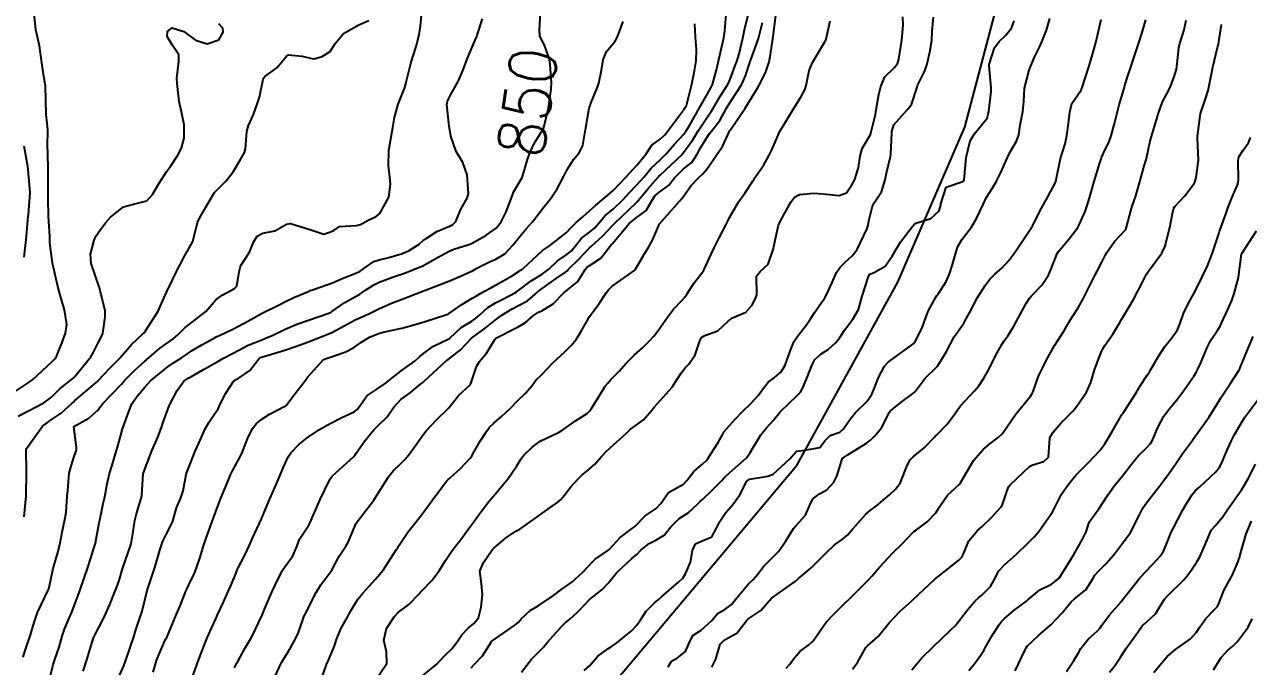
# Model space of a CAD drawing. Header units: metres. Extents: x 307586 to 320046, y 7427249 to 7434250.
# Drawn here: x 319528.7 to 319633.7, y 7427336.5 to 7427391.6 of the extents above; entities that cross this region are included whole.
import ezdxf
from ezdxf.enums import TextEntityAlignment as Align

# ---------------------------------------------------------------- set-up
doc = ezdxf.new("R2010")
doc.units = ezdxf.units.M
doc.header["$MEASUREMENT"] = 0
for name, color, linetype in [('Cotas', 45, 'Continuous'), ('Curvas de Nivel 1m', 11, 'Continuous'), ('Curvas de Nivel 5m', 15, 'Continuous'), ('Vias Secundárias', 230, 'Continuous')]:
    doc.layers.add(name, color=color, linetype=linetype)
doc.styles.add('Style-STANDARD', font='STANDARD.shx')

msp = doc.modelspace()

# ---------------------------------------------------------------- linework, layer by layer
at = {"layer": 'Curvas de Nivel 1m', "flags": 128}
for points, elevation in [([(319528.54, 7427337.32), (319528.7, 7427337.8), (319529.14, 7427339.15), (319529.51, 7427340.37), (319529.79, 7427341.14), (319530.7, 7427343.07), (319530.73, 7427343.13), (319530.74, 7427343.16), (319530.77, 7427343.29), (319531.1, 7427344.82), (319531.18, 7427345.13), (319531.54, 7427346.39), (319531.72, 7427347.12), (319531.9, 7427348.04), (319532.13, 7427349.12), (319532.23, 7427349.74), (319532.33, 7427351.12), (319532.37, 7427351.62), (319532.51, 7427353.11), (319532.57, 7427353.43), (319532.9, 7427354.44), (319533.07, 7427354.95), (319533.12, 7427355.11), (319533.13, 7427355.32), (319532.93, 7427356.87), (319532.91, 7427357.11), (319534.2, 7427357.84), (319534.95, 7427358.52), (319535.2, 7427358.83), (319535.4, 7427359.08), (319536.16, 7427359.88), (319536.98, 7427360.75), (319537.12, 7427360.92), (319537.25, 7427361.06), (319538.11, 7427361.93), (319539, 7427362.73), (319539.35, 7427363.03), (319540.25, 7427363.79), (319541.02, 7427364.36), (319541.41, 7427364.62), (319541.84, 7427365), (319542.44, 7427365.6), (319543.04, 7427366.05), (319544.22, 7427366.97), (319544.6, 7427367.42), (319545.07, 7427367.98), (319545.64, 7427368.39), (319546.69, 7427368.94), (319546.88, 7427369.15), (319547.1, 7427370.37), (319547.19, 7427370.85), (319547.23, 7427370.94), (319547.98, 7427372.06), (319548.31, 7427372.93), (319548.62, 7427373.43), (319549.13, 7427373.7), (319550.14, 7427373.9), (319551.15, 7427374.47), (319551.49, 7427374.54), (319553.14, 7427374.01), (319554.36, 7427373.62), (319555.14, 7427373.91), (319555.7, 7427374.28), (319557.15, 7427374.37), (319557.51, 7427374.45), (319558.16, 7427374.81), (319558.83, 7427375.13), (319559.16, 7427375.4), (319559.92, 7427376.79), (319560.06, 7427377.91), (319559.98, 7427378.79), (319559.91, 7427379.49), (319559.93, 7427380.79), (319560.07, 7427381.62), (319560.27, 7427382.78), (319560.41, 7427383.63), (319560.73, 7427384.78), (319561.29, 7427386.2), (319561.42, 7427386.64), (319561.45, 7427386.77), (319561.81, 7427388.27), (319561.96, 7427388.76), (319562.29, 7427389.81), (319562.53, 7427390.76), (319562.65, 7427391.46), (319562.77, 7427392.76)], 848), ([(319530.75, 7427335.13), (319531.12, 7427336.69), (319531.26, 7427337.12), (319531.64, 7427338.18), (319531.91, 7427339.12), (319532.11, 7427339.73), (319532.71, 7427341.11), (319532.72, 7427341.13), (319532.74, 7427341.19), (319533.43, 7427343.1), (319533.78, 7427344.09), (319534.12, 7427345.09), (319534.73, 7427347), (319534.75, 7427347.08), (319534.76, 7427347.13), (319534.82, 7427347.45), (319535.07, 7427348.84), (319535.12, 7427349.08), (319535.43, 7427350.5), (319535.55, 7427351.07), (319535.76, 7427352.19), (319535.96, 7427353.07), (319536.18, 7427353.78), (319536.55, 7427355.06), (319536.64, 7427355.34), (319536.93, 7427356.37), (319537.08, 7427356.91), (319537.13, 7427357.06), (319537.62, 7427358.39), (319537.89, 7427359.05), (319538.32, 7427359.7), (319538.98, 7427360.5), (319539.47, 7427361.03), (319541, 7427362.26), (319541.44, 7427362.56), (319542.13, 7427363), (319542.64, 7427363.36), (319543.01, 7427363.61), (319543.87, 7427364.12), (319545.03, 7427364.76), (319545.16, 7427364.82), (319545.47, 7427364.96), (319546.53, 7427365.45), (319547.04, 7427365.72), (319547.82, 7427366.16), (319549.05, 7427366.83), (319549.23, 7427366.92), (319550.46, 7427367.51), (319551.07, 7427367.83), (319551.77, 7427368.19), (319553.08, 7427368.73), (319553.18, 7427368.77), (319553.47, 7427368.86), (319555.09, 7427369.45), (319556.06, 7427369.87), (319557.1, 7427370.27), (319557.47, 7427370.45), (319557.98, 7427370.81), (319558.64, 7427371.27), (319559.11, 7427371.42), (319559.94, 7427371.61), (319561.11, 7427371.97), (319561.68, 7427372.2), (319562.54, 7427372.76), (319562.85, 7427373.03), (319563.13, 7427373.25), (319564.05, 7427373.83), (319565.15, 7427374.31), (319565.43, 7427374.44), (319565.67, 7427374.71), (319566.12, 7427375.75), (319566.66, 7427376.71), (319566.78, 7427377.11), (319566.64, 7427378.71), (319566.27, 7427379.77), (319565.72, 7427380.72), (319565.24, 7427382.03), (319565.14, 7427382.73), (319565.12, 7427382.87), (319564.92, 7427384.73), (319564.97, 7427385.04), (319565.28, 7427385.66), (319565.87, 7427386.72), (319566.3, 7427387.72), (319566.67, 7427388.71), (319567.34, 7427390.27), (319567.47, 7427390.58), (319567.51, 7427390.7), (319567.96, 7427392.1)], 849), ([(319542.93, 7427335.24), (319543.57, 7427336.98), (319543.88, 7427337.79), (319544.35, 7427338.97), (319544.73, 7427339.87), (319545.08, 7427340.62), (319545.24, 7427340.96), (319545.72, 7427341.98), (319546.15, 7427342.95), (319546.34, 7427343.38), (319546.79, 7427344.48), (319546.92, 7427344.81), (319546.98, 7427344.94), (319547.61, 7427346.13), (319547.98, 7427346.93), (319548.23, 7427347.52), (319548.84, 7427348.83), (319548.87, 7427348.89), (319548.88, 7427348.92), (319548.91, 7427348.98), (319549.73, 7427350.91), (319550.38, 7427352.4), (319550.59, 7427352.89), (319550.89, 7427353.63), (319551.3, 7427354.5), (319551.55, 7427354.88), (319552.21, 7427355.58), (319552.93, 7427356.14), (319553.97, 7427356.85), (319554.58, 7427357.21), (319554.94, 7427357.39), (319555.91, 7427357.87), (319556.96, 7427358.37), (319557.22, 7427358.56), (319557.4, 7427358.82), (319558.05, 7427359.73), (319558.98, 7427360.36), (319559.61, 7427360.79), (319560.99, 7427361.9), (319561.51, 7427362.26), (319562.19, 7427362.76), (319562.63, 7427363.14), (319563.01, 7427363.46), (319563.76, 7427364), (319565.03, 7427364.6), (319565.11, 7427364.64), (319565.18, 7427364.72), (319566.13, 7427365.62), (319567.05, 7427366.16), (319567.37, 7427366.37), (319567.73, 7427366.69), (319568.42, 7427367.32), (319569.07, 7427367.71), (319569.7, 7427368.04), (319570.86, 7427368.65), (319571.08, 7427368.8), (319572.13, 7427369.6), (319573.1, 7427370.18), (319573.65, 7427370.62), (319574.39, 7427371.34), (319575.12, 7427371.8), (319575.58, 7427372.15), (319575.93, 7427372.59), (319576.45, 7427373.27), (319577.15, 7427373.8), (319577.59, 7427374.14), (319577.95, 7427374.57), (319578.5, 7427375.23), (319579.17, 7427375.77), (319580, 7427376.55), (319580.55, 7427377.17), (319581.19, 7427377.82), (319581.54, 7427378.18), (319581.81, 7427378.52), (319582.44, 7427379.29), (319583.22, 7427380), (319583.74, 7427380.5), (319584.42, 7427381.31), (319585.25, 7427382.2), (319585.37, 7427382.36), (319585.45, 7427382.48), (319585.73, 7427382.95), (319586.6, 7427384.47), (319587.29, 7427385.67), (319587.57, 7427386.17), (319587.7, 7427386.46), (319588.06, 7427387.71), (319588.23, 7427388.45), (319588.42, 7427389.36), (319588.67, 7427390.45), (319588.75, 7427391.05), (319588.87, 7427392.45)], 853), ([(319546.69, 7427336.41), (319546.87, 7427336.76), (319546.97, 7427336.94), (319547.58, 7427338.06), (319548.08, 7427338.93), (319548.31, 7427339.35), (319548.74, 7427340.25), (319549.05, 7427340.92), (319549.27, 7427341.43), (319549.89, 7427342.9), (319550.18, 7427343.49), (319550.79, 7427344.72), (319550.85, 7427344.83), (319550.89, 7427344.89), (319551.68, 7427346), (319552.05, 7427346.88), (319552.27, 7427347.43), (319552.83, 7427348.31), (319553.06, 7427348.65), (319553.17, 7427348.87), (319553.45, 7427349.47), (319554.05, 7427350.85), (319554.88, 7427352.56), (319554.98, 7427352.74), (319555.06, 7427352.84), (319556.01, 7427353.71), (319556.91, 7427354.52), (319557.05, 7427354.68), (319557.14, 7427354.82), (319557.87, 7427355.87), (319558.62, 7427356.8), (319558.78, 7427356.96), (319558.94, 7427357.1), (319559.78, 7427357.95), (319560.35, 7427358.78), (319560.97, 7427359.42), (319561.75, 7427359.99), (319562.64, 7427360.75), (319562.84, 7427360.9), (319562.99, 7427361.02), (319564.81, 7427362.72), (319564.91, 7427362.81), (319565.01, 7427362.87), (319566.06, 7427363.67), (319567.03, 7427364.7), (319568.19, 7427365.54), (319569.05, 7427366.23), (319569.63, 7427366.67), (319570.5, 7427367.22), (319571.07, 7427367.5), (319571.82, 7427367.89), (319572.69, 7427368.63), (319572.9, 7427368.82), (319573.09, 7427368.95), (319574.28, 7427369.8), (319575.1, 7427370.36), (319575.23, 7427370.47), (319575.35, 7427370.6), (319576.23, 7427371.47), (319577.13, 7427372.4), (319577.22, 7427372.49), (319577.32, 7427372.58), (319578.27, 7427373.44), (319579.15, 7427374.4), (319579.31, 7427374.56), (319581.17, 7427376.32), (319581.28, 7427376.42), (319581.36, 7427376.53), (319582.17, 7427377.54), (319583.03, 7427378.51), (319583.11, 7427378.6), (319583.2, 7427378.69), (319585.12, 7427380.48), (319585.17, 7427380.53), (319585.22, 7427380.61), (319586.01, 7427381.7), (319586.48, 7427382.47), (319587.27, 7427383.68), (319587.6, 7427384.13), (319587.79, 7427384.45), (319588.33, 7427385.4), (319589, 7427386.44), (319589.1, 7427386.63), (319589.3, 7427387.15), (319589.66, 7427388.09), (319589.78, 7427388.43), (319589.98, 7427389.08), (319590.31, 7427390.43), (319590.49, 7427391.29), (319590.77, 7427392.42)], 854), ([(319553.96, 7427334.85), (319554.61, 7427336.76), (319554.66, 7427336.84), (319554.67, 7427336.87), (319554.69, 7427336.93), (319555.26, 7427338.29), (319555.45, 7427338.83), (319555.82, 7427339.74), (319556.4, 7427340.82), (319556.52, 7427341.04), (319556.75, 7427341.45), (319557.28, 7427342.3), (319557.69, 7427342.81), (319558.21, 7427343.37), (319558.78, 7427344), (319559.15, 7427344.43), (319559.44, 7427344.79), (319560.56, 7427346.52), (319560.72, 7427346.77), (319560.75, 7427346.83), (319560.82, 7427346.93), (319561.56, 7427348.03), (319562.13, 7427348.76), (319562.45, 7427349.15), (319562.85, 7427349.67), (319563.62, 7427350.74), (319564.88, 7427352.41), (319565.03, 7427352.57), (319565.2, 7427352.72), (319566.08, 7427353.52), (319566.91, 7427354.4), (319567.04, 7427354.57), (319567.11, 7427354.7), (319567.77, 7427355.84), (319568.3, 7427356.69), (319568.58, 7427357.04), (319568.94, 7427357.4), (319569.63, 7427358), (319570.33, 7427358.66), (319570.97, 7427359.32), (319571.65, 7427359.97), (319572.23, 7427360.64), (319572.54, 7427361.09), (319573, 7427361.52), (319573.54, 7427362.09), (319574.03, 7427362.61), (319575.02, 7427363.53), (319575.57, 7427364.06), (319576, 7427364.59), (319576.4, 7427365.23), (319577.05, 7427366.38), (319577.13, 7427366.51), (319577.18, 7427366.58), (319577.97, 7427367.67), (319578.58, 7427368.57), (319578.79, 7427368.85), (319579.09, 7427369.16), (319581.03, 7427370.53), (319581.07, 7427370.57), (319581.1, 7427370.61), (319581.82, 7427371.83), (319582.25, 7427372.52), (319582.56, 7427373.09), (319583.15, 7427374.51), (319584.91, 7427376.48), (319585.03, 7427376.63), (319585.18, 7427376.82), (319585.87, 7427377.8), (319586.52, 7427378.47), (319586.87, 7427378.8), (319587.21, 7427379.2), (319587.72, 7427379.95), (319588.08, 7427380.45), (319588.55, 7427381.13), (319589.17, 7427382.44), (319589.2, 7427382.5), (319589.25, 7427382.58), (319590.52, 7427384.42), (319591.29, 7427385.69), (319591.56, 7427386.14), (319591.72, 7427386.41), (319592.25, 7427387.46), (319592.56, 7427388.4), (319592.69, 7427389.03), (319592.89, 7427390.39), (319592.94, 7427390.8), (319593.13, 7427392.39)], 856), ([(319562.68, 7427335.61), (319564.05, 7427336.73), (319564.35, 7427337.07), (319564.7, 7427337.42), (319565.36, 7427338.07), (319565.85, 7427338.71), (319566.2, 7427339.24), (319566.73, 7427339.8), (319567.22, 7427340.22), (319567.63, 7427340.69), (319567.84, 7427341.6), (319567.97, 7427342.69), (319567.87, 7427343.6), (319567.73, 7427344.69), (319568.05, 7427345.44), (319568.81, 7427346.52), (319568.95, 7427346.68), (319569.94, 7427347.54), (319570.84, 7427348.13), (319571.17, 7427348.31), (319571.67, 7427348.64), (319572.34, 7427349.14), (319572.85, 7427349.49), (319574.43, 7427350.61), (319574.66, 7427350.81), (319574.87, 7427351.05), (319575.56, 7427351.92), (319576.15, 7427352.59), (319576.53, 7427352.95), (319576.9, 7427353.25), (319577.6, 7427353.88), (319578.22, 7427354.57), (319578.55, 7427354.93), (319578.92, 7427355.29), (319580.33, 7427356.54), (319580.63, 7427356.84), (319580.94, 7427357.09), (319581.79, 7427357.68), (319582.5, 7427358.51), (319582.71, 7427358.77), (319582.97, 7427359.05), (319584.23, 7427360.49), (319584.54, 7427360.93), (319585, 7427361.67), (319585.35, 7427362.14), (319585.66, 7427362.47), (319586.22, 7427363.27), (319586.61, 7427364.46), (319586.75, 7427364.75), (319587.04, 7427364.92), (319588.16, 7427365.33), (319589.05, 7427366.16), (319589.42, 7427366.43), (319590.57, 7427366.91), (319591.07, 7427367.49), (319591.39, 7427368.09), (319591.5, 7427368.41), (319591.48, 7427370.02), (319591.8, 7427370.4), (319592.48, 7427371.03), (319592.95, 7427372.39), (319592.98, 7427372.55), (319593.14, 7427373.36), (319593.37, 7427374.39), (319593.54, 7427374.77), (319594.43, 7427376.37), (319594.74, 7427376.8), (319595.18, 7427377.03), (319596.41, 7427377.12), (319597.18, 7427377.09), (319598.57, 7427376.94), (319599.19, 7427377.17), (319599.67, 7427377.84), (319599.91, 7427378.31), (319600.24, 7427379.33), (319600.38, 7427380.3), (319600.55, 7427380.98), (319601.25, 7427382.16), (319601.29, 7427382.26), (319601.29, 7427382.29), (319601.68, 7427383.87), (319601.75, 7427384.29), (319601.99, 7427385.59), (319602.16, 7427386.28), (319602.48, 7427387.11), (319603.32, 7427387.93), (319603.57, 7427388.27), (319603.69, 7427388.62), (319603.96, 7427390.26), (319604.07, 7427391.55), (319604.03, 7427392.26)], 858), ([(319566.99, 7427336.4), (319567.26, 7427336.69), (319567.96, 7427337.43), (319568.72, 7427338.61), (319568.75, 7427338.65), (319568.78, 7427338.68), (319570.74, 7427340.06), (319571.05, 7427340.33), (319571.31, 7427340.64), (319572.07, 7427341.31), (319572.75, 7427341.72), (319574.07, 7427342.61), (319574.78, 7427343.14), (319575.63, 7427343.75), (319576.55, 7427344.58), (319576.66, 7427344.71), (319576.8, 7427344.88), (319577.65, 7427345.73), (319578.81, 7427346.54), (319578.83, 7427346.56), (319579.78, 7427347.6), (319580.84, 7427348.38), (319580.93, 7427348.44), (319581.03, 7427348.53), (319581.93, 7427349.44), (319582.86, 7427350.07), (319583.26, 7427350.5), (319583.92, 7427351.45), (319584.89, 7427351.98), (319585.21, 7427352.16), (319585.49, 7427352.47), (319586.11, 7427353.26), (319586.91, 7427353.93), (319587.18, 7427354.19), (319587.37, 7427354.46), (319588.2, 7427355.73), (319588.58, 7427356.44), (319588.71, 7427356.67), (319588.94, 7427356.93), (319589.65, 7427357.73), (319590.31, 7427358.42), (319590.97, 7427359.07), (319591.62, 7427359.76), (319592.08, 7427360.4), (319592.47, 7427360.91), (319593, 7427361.29), (319593.59, 7427361.79), (319593.93, 7427362.38), (319594.45, 7427363.79), (319594.69, 7427364.37), (319595.04, 7427364.9), (319595.69, 7427365.71), (319596.12, 7427366.35), (319596.48, 7427366.93), (319597.07, 7427367.75), (319597.32, 7427368.1), (319597.45, 7427368.34), (319597.96, 7427369.46), (319598.36, 7427370.33), (319598.66, 7427370.78), (319599.12, 7427371.24), (319599.68, 7427371.76), (319600.12, 7427372.31), (319600.97, 7427374.11), (319601.03, 7427374.29), (319601.16, 7427374.86), (319601.43, 7427376.03), (319601.58, 7427376.29), (319602.22, 7427377.25), (319602.51, 7427378.28), (319602.63, 7427378.86), (319602.98, 7427380.27), (319603.01, 7427380.49), (319603.08, 7427382.27), (319603.1, 7427382.43), (319603.26, 7427383), (319604.39, 7427384.25), (319604.78, 7427384.75), (319605.26, 7427386.24), (319605.3, 7427386.36), (319605.92, 7427387.63), (319606.12, 7427388.23), (319606.35, 7427389.22), (319606.53, 7427390.23), (319606.56, 7427391.03), (319606.66, 7427392.23)], 859), ([(319576.69, 7427336.17), (319577.15, 7427336.57), (319577.87, 7427337.4), (319578.72, 7427338.03), (319579.04, 7427338.23), (319579.49, 7427338.55), (319580.73, 7427339.55), (319581.21, 7427340.05), (319581.53, 7427340.52), (319582.01, 7427341.26), (319582.77, 7427342.02), (319583.04, 7427342.24), (319583.33, 7427342.5), (319584.79, 7427343.74), (319585.16, 7427344.1), (319585.4, 7427344.47), (319585.81, 7427345.46), (319586, 7427346.47), (319586.24, 7427347.05), (319586.83, 7427347.31), (319587.64, 7427347.64), (319588.09, 7427348.45), (319588.32, 7427348.97), (319588.86, 7427349.73), (319589.45, 7427350.43), (319590.05, 7427351.25), (319590.65, 7427352.41), (319590.89, 7427352.6), (319592.45, 7427352.85), (319592.9, 7427353.02), (319594.38, 7427354.37), (319594.92, 7427355), (319595.64, 7427355.08), (319596.92, 7427355.32), (319597.36, 7427355.9), (319597.81, 7427356.33), (319598.63, 7427356.63), (319598.94, 7427356.92), (319599.52, 7427357.75), (319599.99, 7427358.3), (319600.97, 7427359.29), (319601.39, 7427359.88), (319601.56, 7427360.28), (319601.96, 7427361.32), (319602.47, 7427362.28), (319602.71, 7427362.57), (319603.02, 7427362.8), (319604.99, 7427364.24), (319605.03, 7427364.29), (319605.69, 7427365.59), (319605.92, 7427366.23), (319606.24, 7427367.06), (319606.88, 7427368.22), (319606.95, 7427368.35), (319607.09, 7427368.53), (319607.75, 7427369.56), (319608.04, 7427370.21), (319608.31, 7427371.01), (319608.65, 7427372.2), (319608.77, 7427372.57), (319609.14, 7427373.2), (319609.9, 7427374.19), (319610.37, 7427374.97), (319610.92, 7427376.17), (319611.19, 7427376.72), (319611.76, 7427377.61), (319612.09, 7427378.16), (319612.46, 7427378.91), (319613, 7427380.15), (319613.07, 7427380.3), (319613.23, 7427380.62), (319613.78, 7427381.61), (319613.98, 7427382.14), (319614.11, 7427382.98), (319614.33, 7427384.13), (319614.41, 7427385.01), (319614.49, 7427386.13), (319614.89, 7427387.7), (319615.04, 7427388.12), (319615.33, 7427388.8), (319615.78, 7427389.67), (319615.98, 7427390.11), (319616.36, 7427391.11), (319616.65, 7427392.11)], 861), ([(319583.91, 7427336.49), (319584.2, 7427336.98), (319584.7, 7427337.26), (319585.38, 7427337.81), (319585.67, 7427338.47), (319586.02, 7427339.18), (319586.73, 7427339.64), (319587.64, 7427340.45), (319588.14, 7427341.05), (319588.76, 7427341.4), (319589.34, 7427341.85), (319589.78, 7427342.42), (319590.78, 7427343.61), (319591.2, 7427343.99), (319591.57, 7427344.4), (319592.09, 7427345.11), (319592.81, 7427345.8), (319593.36, 7427346.38), (319593.96, 7427347.24), (319594.65, 7427348.36), (319594.85, 7427348.58), (319595.69, 7427349.51), (319596.06, 7427350.35), (319596.32, 7427350.9), (319596.88, 7427351.34), (319597.52, 7427351.69), (319598.12, 7427352.33), (319598.38, 7427352.84), (319598.83, 7427354.32), (319598.86, 7427354.38), (319598.91, 7427354.42), (319599.25, 7427354.64), (319600.93, 7427355.67), (319601.26, 7427355.95), (319601.6, 7427356.28), (319602.22, 7427357), (319602.87, 7427358.27), (319602.9, 7427358.33), (319602.96, 7427358.43), (319603.88, 7427359.16), (319604.98, 7427360), (319605.1, 7427360.12), (319605.17, 7427360.24), (319605.96, 7427361.27), (319606.96, 7427362.22), (319606.99, 7427362.25), (319607.01, 7427362.28), (319607.75, 7427363.49), (319608.13, 7427364.21), (319608.45, 7427364.8), (319609.06, 7427365.68), (319609.27, 7427365.99), (319609.38, 7427366.2), (319609.75, 7427366.87), (319610.45, 7427368.18), (319611.09, 7427369.22), (319611.5, 7427369.76), (319611.91, 7427370.16), (319612.55, 7427370.72), (319613.12, 7427371.36), (319613.47, 7427371.8), (319613.72, 7427372.14), (319614.86, 7427373.84), (319615.05, 7427374.12), (319615.09, 7427374.19), (319615.16, 7427374.31), (319615.76, 7427375.53), (319616.09, 7427376.11), (319616.49, 7427376.81), (319617.16, 7427378.1), (319617.17, 7427378.13), (319617.2, 7427378.29), (319617.5, 7427379.81), (319617.58, 7427380.1), (319617.97, 7427381.37), (319618.12, 7427382.09), (319618.25, 7427383.1), (319618.37, 7427384.09), (319618.55, 7427384.82), (319619.3, 7427385.94), (319619.36, 7427386.02), (319619.38, 7427386.08), (319619.42, 7427386.2), (319620.02, 7427388.07), (319620.31, 7427389.04), (319620.59, 7427390.06), (319620.74, 7427390.67), (319621.05, 7427392.05)], 862), ([(319587.66, 7427336.45), (319588, 7427337.15), (319588.36, 7427338.44), (319588.73, 7427338.81), (319589.78, 7427339.38), (319590.6, 7427340.41), (319590.66, 7427340.5), (319590.75, 7427340.59), (319591.85, 7427341.31), (319592.77, 7427342.39), (319594.79, 7427343.82), (319595.08, 7427344.06), (319595.44, 7427344.35), (319596.18, 7427344.97), (319596.81, 7427345.61), (319597.17, 7427345.98), (319597.51, 7427346.33), (319598.18, 7427346.97), (319598.83, 7427347.4), (319599.33, 7427347.82), (319599.73, 7427348.31), (319600.86, 7427349.59), (319601.24, 7427349.91), (319601.75, 7427350.28), (319602.36, 7427350.78), (319602.88, 7427351.24), (319603.4, 7427351.74), (319603.8, 7427352.26), (319604.42, 7427353.76), (319604.66, 7427354.24), (319604.92, 7427354.51), (319605.86, 7427355.29), (319606.78, 7427356.22), (319606.85, 7427356.3), (319606.94, 7427356.38), (319607.85, 7427357.31), (319608.51, 7427358.2), (319608.69, 7427358.48), (319608.97, 7427358.85), (319610.18, 7427360.18), (319610.55, 7427360.61), (319611, 7427361.27), (319611.32, 7427361.85), (319611.49, 7427362.17), (319612, 7427363.18), (319612.53, 7427364.16), (319612.73, 7427364.46), (319613.04, 7427364.9), (319613.53, 7427365.67), (319613.8, 7427366.14), (319614.66, 7427367.71), (319614.9, 7427368.12), (319615.09, 7427368.33), (319615.97, 7427369.24), (319616.54, 7427370.11), (319616.72, 7427370.49), (319617.13, 7427371.58), (319617.27, 7427371.96), (319617.37, 7427372.1), (319618.18, 7427373.05), (319618.98, 7427374.08), (319619.05, 7427374.19), (319619.16, 7427374.43), (319619.68, 7427375.57), (319619.87, 7427376.07), (319620.14, 7427377.01), (319620.43, 7427378.06), (319620.97, 7427379.81), (319621.05, 7427380.05), (319621.09, 7427380.18), (319621.23, 7427380.5), (319621.73, 7427381.56), (319621.92, 7427382.04), (319622.2, 7427383.11), (319622.42, 7427384.04), (319622.61, 7427384.71), (319622.99, 7427386.03), (319623.05, 7427386.28), (319623.31, 7427387.12), (319623.63, 7427388.03), (319623.78, 7427388.48), (319624.29, 7427390.02), (319624.54, 7427390.83), (319624.89, 7427392.01)], 863), ([(319594.03, 7427336.37), (319594.33, 7427336.73), (319594.71, 7427337.23), (319595.24, 7427337.83), (319595.94, 7427338.35), (319596.35, 7427338.72), (319596.73, 7427339.29), (319597.45, 7427340.33), (319598.09, 7427340.99), (319598.76, 7427341.63), (319599.1, 7427341.97), (319599.43, 7427342.3), (319600.79, 7427343.63), (319601.11, 7427343.97), (319601.39, 7427344.28), (319602.05, 7427345.03), (319602.81, 7427345.88), (319603.19, 7427346.26), (319604.01, 7427347.07), (319604.84, 7427347.95), (319604.99, 7427348.09), (319605.2, 7427348.24), (319606.13, 7427348.94), (319606.86, 7427349.71), (319607.07, 7427350.01), (319607.19, 7427350.22), (319607.86, 7427351.23), (319608.89, 7427352.15), (319608.92, 7427352.18), (319608.93, 7427352.2), (319608.98, 7427352.28), (319610.1, 7427354.18), (319610.93, 7427355.13), (319611.49, 7427355.61), (319612.23, 7427356.16), (319612.59, 7427356.51), (319612.95, 7427357.04), (319613.71, 7427358.14), (319614.98, 7427359.72), (319615.15, 7427359.95), (319615.23, 7427360.12), (319615.69, 7427361.42), (319616.01, 7427362.11), (319616.34, 7427362.78), (319617.03, 7427364.01), (319617.06, 7427364.07), (319617.09, 7427364.1), (319617.86, 7427365.28), (319618.32, 7427366.09), (319618.61, 7427366.54), (319619.08, 7427367.3), (319619.51, 7427368.07), (319619.94, 7427368.91), (319620.5, 7427370.06), (319620.71, 7427370.45), (319621.12, 7427371.21), (319621.39, 7427371.78), (319621.53, 7427372.05), (319622.19, 7427372.99), (319623.15, 7427373.99), (319623.18, 7427374.03), (319623.59, 7427375.61), (319623.72, 7427376.02), (319623.99, 7427376.82), (319624.35, 7427378.01), (319624.78, 7427379.57), (319624.91, 7427380), (319624.98, 7427380.25), (319625.24, 7427381.47), (319625.34, 7427381.91), (319625.37, 7427382), (319625.82, 7427383.44), (319625.97, 7427383.99), (319626.31, 7427384.96), (319626.86, 7427385.98), (319627.01, 7427386.28), (319627.31, 7427387.11), (319627.52, 7427387.78), (319627.55, 7427387.98), (319627.72, 7427389.6), (319627.8, 7427389.98), (319628.17, 7427391.16), (319628.35, 7427391.97)], 864), ([(319528.12, 7427357.99), (319528.95, 7427358.44), (319530.32, 7427359.14), (319530.97, 7427359.62), (319531.74, 7427360.36), (319532.68, 7427361.11), (319532.84, 7427361.25), (319532.99, 7427361.4), (319534.36, 7427363.09), (319534.6, 7427363.49), (319535.02, 7427364.36), (319535.28, 7427364.82), (319535.39, 7427365.08), (319535.6, 7427366.52), (319535.58, 7427367.07), (319535.08, 7427369.09), (319534.4, 7427371.1), (319534.32, 7427371.89), (319534.64, 7427373.09), (319534.8, 7427373.43), (319535.14, 7427373.94), (319535.63, 7427374.6), (319536.04, 7427375.08), (319537.16, 7427375.96), (319538.01, 7427376.2), (319539.17, 7427376.48), (319539.65, 7427377.03), (319540.21, 7427378), (319540.89, 7427379.01), (319541.21, 7427379.47), (319541.83, 7427380.39), (319542.15, 7427381), (319542.37, 7427381.86), (319542.38, 7427383), (319542.15, 7427384.11), (319541.94, 7427385), (319541.76, 7427386.54), (319541.74, 7427387.01), (319541.9, 7427388.42), (319541.91, 7427389), (319541.33, 7427389.86), (319540.91, 7427390.59), (319540.94, 7427391.02), (319541.35, 7427391.33), (319542.33, 7427391), (319543.34, 7427390.27), (319544.35, 7427389.96), (319545.34, 7427390.28), (319545.71, 7427390.96), (319545.68, 7427391.3), (319545.35, 7427391.66)], 846), ([(319528.64, 7427349.36), (319528.82, 7427351.16), (319528.82, 7427351.2), (319528.84, 7427353.16), (319528.84, 7427353.2), (319528.82, 7427355.16), (319528.85, 7427355.23), (319528.91, 7427355.33), (319530.22, 7427357.14), (319530.94, 7427357.67), (319531.82, 7427358.26), (319532.76, 7427359.11), (319532.86, 7427359.21), (319532.96, 7427359.3), (319534.58, 7427360.69), (319534.98, 7427361.04), (319535.01, 7427361.06), (319535.02, 7427361.08), (319535.96, 7427362.1), (319536.94, 7427363.06), (319536.97, 7427363.09), (319537, 7427363.14), (319537.88, 7427364.19), (319538.8, 7427365.04), (319538.92, 7427365.16), (319539.04, 7427365.31), (319540.13, 7427367.02), (319540.42, 7427367.66), (319541.03, 7427369.01), (319541.08, 7427369.11), (319541.7, 7427370.4), (319542.01, 7427371), (319542.39, 7427371.72), (319543.12, 7427372.99), (319543.52, 7427374.61), (319543.68, 7427374.98), (319544.23, 7427375.92), (319544.82, 7427376.97), (319544.97, 7427377.18), (319545.18, 7427377.4), (319545.96, 7427378.19), (319546.57, 7427378.95), (319547.21, 7427380.02), (319547.54, 7427380.61), (319547.64, 7427380.94), (319547.75, 7427382.43), (319547.89, 7427382.93), (319548.31, 7427383.87), (319548.7, 7427384.93), (319548.83, 7427385.37), (319549.14, 7427386.92), (319549.19, 7427387.03), (319549.3, 7427387.14), (319550.31, 7427387.9), (319551.15, 7427388.89), (319551.32, 7427389), (319552.49, 7427388.88), (319553.32, 7427388.68), (319553.52, 7427388.67), (319554.2, 7427388.86), (319554.9, 7427389.29), (319555.33, 7427389.99), (319556.04, 7427390.84), (319557.35, 7427391.59), (319558.21, 7427391.96)], 847), ([(319536.68, 7427335.44), (319537.18, 7427336.57), (319537.36, 7427337.05), (319537.71, 7427338.05), (319538.04, 7427339.05), (319538.2, 7427339.57), (319538.69, 7427341.04), (319538.7, 7427341.09), (319538.75, 7427341.27), (319539.2, 7427343.03), (319539.58, 7427344.23), (319539.86, 7427345.02), (319540.28, 7427346.49), (319540.45, 7427347.02), (319540.55, 7427347.28), (319540.83, 7427347.84), (319541.23, 7427348.61), (319541.38, 7427349), (319541.71, 7427350.14), (319542.07, 7427351), (319542.27, 7427351.59), (319542.55, 7427352.99), (319542.63, 7427353.25), (319542.9, 7427353.96), (319543.32, 7427354.98), (319543.62, 7427355.68), (319544.2, 7427356.97), (319544.47, 7427357.44), (319544.95, 7427358.15), (319545.27, 7427358.64), (319545.44, 7427358.96), (319545.94, 7427359.98), (319546.56, 7427360.94), (319546.79, 7427361.13), (319546.99, 7427361.23), (319547.99, 7427361.93), (319548.78, 7427362.92), (319548.9, 7427363.02), (319549.01, 7427363.07), (319550.43, 7427363.48), (319551.01, 7427363.67), (319551.92, 7427363.98), (319553.03, 7427364.38), (319553.38, 7427364.51), (319554.28, 7427364.85), (319555.04, 7427365.19), (319556.11, 7427365.76), (319557.05, 7427366.26), (319557.43, 7427366.44), (319558.28, 7427366.81), (319558.79, 7427367.07), (319559.06, 7427367.21), (319560.15, 7427367.7), (319561.07, 7427368.05), (319561.6, 7427368.24), (319562.9, 7427368.75), (319563.04, 7427368.8), (319563.08, 7427368.82), (319563.21, 7427368.87), (319565.09, 7427369.59), (319565.88, 7427369.93), (319567.1, 7427370.48), (319567.24, 7427370.56), (319567.49, 7427370.7), (319568.57, 7427371.23), (319569.11, 7427371.47), (319569.87, 7427371.92), (319570.57, 7427372.66), (319571.14, 7427373.4), (319571.72, 7427374.07), (319572.23, 7427374.64), (319572.63, 7427375.17), (319573.17, 7427375.87), (319573.78, 7427376.62), (319574.34, 7427377.46), (319574.94, 7427378.6), (319575.21, 7427379.12), (319575.78, 7427380.03), (319576.27, 7427380.59), (319576.59, 7427381.23), (319576.8, 7427382.59), (319577.12, 7427384.43), (319577.17, 7427384.58), (319577.28, 7427384.9), (319577.77, 7427386.09), (319577.95, 7427386.57), (319578.19, 7427387.69), (319578.33, 7427388.57), (319578.61, 7427389.29), (319579.34, 7427390.19), (319579.56, 7427390.56), (319580.05, 7427391.87)], 851), ([(319539.7, 7427336.04), (319540, 7427337.02), (319540.19, 7427337.53), (319540.72, 7427338.72), (319540.82, 7427338.91), (319540.87, 7427339.01), (319541.42, 7427340.32), (319541.71, 7427341), (319542.01, 7427341.73), (319542.52, 7427342.99), (319542.6, 7427343.16), (319542.77, 7427343.52), (319543.24, 7427344.53), (319543.43, 7427344.98), (319543.73, 7427345.91), (319544.05, 7427346.97), (319544.25, 7427347.54), (319544.76, 7427348.96), (319544.85, 7427349.18), (319545.33, 7427350.49), (319545.51, 7427350.95), (319545.91, 7427351.91), (319546.35, 7427352.95), (319546.52, 7427353.31), (319546.9, 7427353.99), (319547.23, 7427354.62), (319547.36, 7427354.94), (319547.8, 7427356.05), (319548.24, 7427356.93), (319548.54, 7427357.33), (319548.94, 7427357.69), (319549.68, 7427358.18), (319550.96, 7427358.82), (319551.01, 7427358.84), (319551.09, 7427358.89), (319551.9, 7427359.95), (319552.61, 7427360.87), (319552.78, 7427361.08), (319552.99, 7427361.36), (319554.33, 7427362.85), (319554.81, 7427363.04), (319555.01, 7427363.09), (319556.31, 7427363.54), (319557.02, 7427363.96), (319557.53, 7427364.31), (319558.34, 7427364.81), (319558.83, 7427365.01), (319559.04, 7427365.08), (319559.45, 7427365.21), (319561.04, 7427365.56), (319562, 7427365.8), (319563.05, 7427366.12), (319564.9, 7427366.72), (319565.01, 7427366.76), (319565.05, 7427366.78), (319566.2, 7427367.58), (319567.07, 7427368.11), (319567.44, 7427368.33), (319568.09, 7427368.69), (319568.73, 7427369.04), (319569.09, 7427369.25), (319570.45, 7427370.01), (319571.1, 7427370.43), (319571.23, 7427370.52), (319571.43, 7427370.65), (319572.3, 7427371.45), (319573.13, 7427372.22), (319573.36, 7427372.39), (319573.72, 7427372.62), (319575.14, 7427373.74), (319575.57, 7427374.18), (319575.98, 7427374.59), (319576.6, 7427375.14), (319577.16, 7427375.63), (319577.67, 7427376.07), (319578.24, 7427376.57), (319578.75, 7427376.99), (319579.19, 7427377.37), (319579.77, 7427377.98), (319580.3, 7427378.54), (319581.21, 7427379.54), (319581.67, 7427380.07), (319582.01, 7427380.52), (319582.5, 7427381.25), (319583.24, 7427381.81), (319583.61, 7427382.15), (319583.89, 7427382.5), (319585.27, 7427384.33), (319585.37, 7427384.49), (319585.46, 7427384.67), (319585.92, 7427386.48), (319586.16, 7427387.62), (319586.31, 7427388.48), (319586.32, 7427389.47), (319586.24, 7427390.48), (319586.18, 7427391.66)], 852), ([(319558.68, 7427335.16), (319559.77, 7427336.78), (319559.72, 7427337.77), (319559.5, 7427338.79), (319559.73, 7427339.78), (319560.38, 7427340.78), (319560.75, 7427341.18), (319561.66, 7427341.85), (319562.53, 7427342.75), (319562.63, 7427342.88), (319562.77, 7427343.02), (319563.61, 7427343.91), (319564.24, 7427344.73), (319564.8, 7427345.62), (319565.24, 7427346.29), (319565.55, 7427346.71), (319566.11, 7427347.42), (319566.84, 7427348.43), (319566.96, 7427348.58), (319567.04, 7427348.7), (319567.81, 7427349.73), (319568.51, 7427350.68), (319568.67, 7427350.88), (319568.87, 7427351.1), (319570.18, 7427352.66), (319570.9, 7427353.73), (319571.25, 7427354.3), (319571.52, 7427354.64), (319572.22, 7427355.34), (319572.93, 7427355.84), (319574.48, 7427356.61), (319574.77, 7427356.77), (319574.94, 7427356.89), (319575.94, 7427357.6), (319576.96, 7427358.23), (319577.13, 7427358.4), (319577.26, 7427358.58), (319577.91, 7427359.63), (319578.5, 7427360.56), (319578.71, 7427360.84), (319578.99, 7427361.13), (319579.69, 7427361.86), (319580.31, 7427362.54), (319581.02, 7427363.27), (319581.69, 7427363.86), (319582.37, 7427364.52), (319582.68, 7427364.87), (319583.04, 7427365.34), (319583.84, 7427366.5), (319584.37, 7427367.19), (319585.07, 7427367.92), (319585.33, 7427368.22), (319585.5, 7427368.48), (319586.12, 7427369.44), (319586.92, 7427370.46), (319586.99, 7427370.57), (319587.11, 7427370.83), (319587.62, 7427371.96), (319587.85, 7427372.45), (319588.29, 7427373.3), (319588.88, 7427374.44), (319588.97, 7427374.63), (319589.16, 7427375.04), (319589.96, 7427376.43), (319590.48, 7427377.13), (319591.2, 7427378.22), (319591.27, 7427378.34), (319591.32, 7427378.41), (319592.09, 7427379.52), (319592.58, 7427380.4), (319592.79, 7427380.84), (319593.25, 7427381.91), (319593.39, 7427382.25), (319593.46, 7427382.39), (319593.74, 7427382.86), (319594.66, 7427384.37), (319595.28, 7427385.36), (319595.64, 7427386.01), (319595.74, 7427386.36), (319596.01, 7427387.66), (319596.29, 7427388.36), (319597.34, 7427390.11), (319597.42, 7427390.26), (319597.45, 7427390.34), (319597.79, 7427391.91)], 857), ([(319604.82, 7427336.24), (319605.67, 7427337.27), (319606.66, 7427338.22), (319606.7, 7427338.25), (319606.72, 7427338.28), (319608.69, 7427340.19), (319608.71, 7427340.22), (319608.74, 7427340.26), (319609.58, 7427341.37), (319610.27, 7427342.18), (319610.53, 7427342.42), (319610.78, 7427342.6), (319611.57, 7427343.38), (319611.99, 7427344.16), (319612.25, 7427344.7), (319612.8, 7427345.27), (319613.77, 7427346.14), (319614.83, 7427347.16), (319615.32, 7427347.63), (319615.7, 7427348.11), (319616.18, 7427348.77), (319616.86, 7427349.72), (319617.05, 7427350.1), (319617.66, 7427351.31), (319618.19, 7427352.09), (319618.5, 7427352.48), (319618.9, 7427352.95), (319620, 7427354.06), (319620.45, 7427354.53), (319620.93, 7427355.05), (319621.37, 7427355.61), (319621.63, 7427356.04), (319622.11, 7427356.88), (319622.76, 7427358.03), (319622.84, 7427358.15), (319622.97, 7427358.31), (319624.07, 7427360.01), (319624.4, 7427360.6), (319625.01, 7427361.52), (319625.21, 7427361.8), (319625.33, 7427362), (319625.94, 7427363.08), (319626.53, 7427363.99), (319626.75, 7427364.27), (319627.04, 7427364.61), (319627.61, 7427365.42), (319627.84, 7427365.97), (319628.16, 7427366.88), (319628.69, 7427367.96), (319628.84, 7427368.21), (319629.09, 7427368.67), (319629.72, 7427369.95), (319630.17, 7427370.9), (319630.59, 7427371.94), (319631.15, 7427373.64), (319631.22, 7427373.87), (319631.24, 7427373.93), (319631.77, 7427375.33), (319631.97, 7427375.92), (319632.31, 7427376.8), (319632.79, 7427377.91), (319632.85, 7427378.27), (319632.82, 7427379.91), (319632.88, 7427380.26), (319633.24, 7427380.81), (319633.69, 7427381.46), (319633.88, 7427381.9)], 866), ([(319528.63, 7427371.64), (319528.82, 7427373.16), (319528.85, 7427373.44), (319528.99, 7427375.16), (319529, 7427375.31), (319529.15, 7427377.16), (319529.15, 7427377.18), (319528.97, 7427379.16), (319528.94, 7427379.43), (319528.64, 7427381.17)], 844), ([(319609.71, 7427336.18), (319610.16, 7427336.72), (319610.71, 7427337.46), (319610.98, 7427337.9), (319611.13, 7427338.17), (319611.71, 7427339.18), (319612.32, 7427340.15), (319612.51, 7427340.39), (319612.75, 7427340.64), (319613.57, 7427341.32), (319614.65, 7427342.12), (319614.77, 7427342.23), (319615.79, 7427343.1), (319616.79, 7427343.57), (319617.44, 7427344.09), (319617.97, 7427344.92), (319618.67, 7427346.07), (319618.83, 7427346.32), (319619.47, 7427347.43), (319619.76, 7427348.06), (319620.02, 7427348.89), (319620.86, 7427350.05), (319621.65, 7427351.27), (319622.21, 7427352.04), (319622.52, 7427352.42), (319622.9, 7427352.88), (319623.78, 7427354.02), (319624.29, 7427354.64), (319624.93, 7427355.26), (319625.29, 7427355.65), (319625.48, 7427355.99), (319625.92, 7427357.02), (319626.44, 7427357.99), (319626.65, 7427358.3), (319626.97, 7427358.71), (319627.55, 7427359.4), (319627.99, 7427359.97), (319628.4, 7427360.56), (319629.01, 7427361.43), (319629.21, 7427361.75), (319629.32, 7427361.96), (319629.58, 7427362.51), (319630.19, 7427363.94), (319630.47, 7427364.51), (319631.06, 7427365.41), (319631.26, 7427365.73), (319631.36, 7427365.93), (319631.91, 7427367.09), (319632.28, 7427367.92), (319632.48, 7427368.53), (319632.83, 7427369.91), (319632.88, 7427370.14), (319633.11, 7427371.91), (319633.12, 7427371.93), (319633.13, 7427371.96), (319634.38, 7427373.89)], 867), ([(319613.67, 7427336.14), (319614.55, 7427337.95), (319614.63, 7427338.12), (319614.72, 7427338.25), (319615.68, 7427339.17), (319616.74, 7427340.1), (319617.72, 7427341.12), (319618.49, 7427342.07), (319618.78, 7427342.32), (319619.75, 7427343.09), (319620.35, 7427344.05), (319620.51, 7427344.34), (319620.8, 7427344.67), (319621.5, 7427345.36), (319622.09, 7427346.04), (319622.41, 7427346.45), (319622.83, 7427347), (319623.57, 7427348.02), (319624.31, 7427349.46), (319624.58, 7427350), (319624.69, 7427350.18), (319624.87, 7427350.44), (319625.54, 7427351.34), (319626.05, 7427351.99), (319626.42, 7427352.46), (319626.9, 7427353.12), (319627.49, 7427353.97), (319628.08, 7427354.82), (319628.91, 7427355.96), (319628.92, 7427355.98), (319628.94, 7427356.01), (319630.32, 7427357.94), (319630.97, 7427358.99), (319631.32, 7427359.58), (319631.55, 7427359.92), (319632.14, 7427360.78), (319632.87, 7427361.91), (319632.92, 7427362.01), (319633.02, 7427362.24), (319633.7, 7427363.9), (319634.1, 7427364.84)], 868), ([(319618.08, 7427336.08), (319618.71, 7427337.03), (319619.1, 7427337.69), (319619.32, 7427338.06), (319619.94, 7427338.85), (319620.74, 7427339.59), (319620.96, 7427339.83), (319621.12, 7427340.05), (319621.81, 7427340.99), (319622.74, 7427342.03), (319622.75, 7427342.05), (319622.77, 7427342.08), (319624.29, 7427344.01), (319624.52, 7427344.28), (319624.8, 7427344.58), (319625.5, 7427345.3), (319626.13, 7427345.99), (319626.41, 7427346.4), (319626.84, 7427347.43), (319627.05, 7427347.98), (319627.23, 7427348.36), (319628.08, 7427349.96), (319628.36, 7427350.46), (319628.88, 7427351.29), (319629.19, 7427351.65), (319629.53, 7427351.94), (319630.91, 7427353.21), (319631.22, 7427353.62), (319631.38, 7427353.93), (319631.83, 7427355.02), (319632.23, 7427355.92), (319632.48, 7427356.38), (319632.96, 7427357.2), (319633.4, 7427357.9), (319634.49, 7427359.4)], 869), ([(319625.59, 7427335.99), (319626.08, 7427336.62), (319626.72, 7427337.38), (319627.45, 7427337.97), (319628.73, 7427338.89), (319629.23, 7427339.46), (319629.55, 7427339.94), (319630.05, 7427340.64), (319630.76, 7427341.38), (319631.03, 7427341.67), (319631.16, 7427341.93), (319631.61, 7427343.1), (319632.07, 7427343.92), (319632.34, 7427344.38), (319632.82, 7427345.54), (319632.91, 7427345.82), (319632.95, 7427345.91), (319633, 7427346.09), (319633.51, 7427347.9), (319633.96, 7427349)], 871), ([(319630.71, 7427336.22), (319631.35, 7427337.29), (319631.93, 7427337.92), (319632.37, 7427338.27), (319632.73, 7427338.63), (319633.68, 7427339.9), (319634.02, 7427340.62)], 872)]:
    msp.add_lwpolyline(points, dxfattribs=dict(at, elevation=elevation))
at = {"layer": 'Curvas de Nivel 5m', "flags": 128}
for points, elevation in [([(319527.95, 7427360.18), (319528.98, 7427360.87), (319529.37, 7427361.15), (319531, 7427362.65), (319531.24, 7427362.89), (319531.41, 7427363.13), (319531.87, 7427364.27), (319532.19, 7427365.12), (319532.29, 7427365.86), (319532.1, 7427367.12), (319531.7, 7427368.5), (319531.53, 7427369.13), (319531.1, 7427371.01), (319531.08, 7427371.11), (319531.08, 7427371.13), (319530.85, 7427372.86), (319530.84, 7427373.13), (319530.84, 7427373.42), (319530.73, 7427375.14), (319530.7, 7427376.67), (319530.7, 7427377.14), (319530.7, 7427377.62), (319530.7, 7427379.14), (319530.67, 7427380.59), (319530.65, 7427381.14), (319530.67, 7427382.57), (319530.62, 7427383.14), (319530.52, 7427383.87), (319530.5, 7427385.14), (319530.46, 7427386.32), (319530.33, 7427387.14), (319530.14, 7427388.32), (319530.05, 7427389.15), (319529.96, 7427389.78), (319529.65, 7427391.16), (319529.6, 7427391.41), (319529.44, 7427393.16)], 845), ([(319533.7, 7427336.11), (319534.01, 7427337.09), (319534.6, 7427338.97), (319534.63, 7427339.08), (319534.66, 7427339.14), (319534.72, 7427339.27), (319535.36, 7427340.45), (319535.65, 7427341.07), (319535.98, 7427341.84), (319536.47, 7427343.06), (319536.55, 7427343.28), (319536.78, 7427343.9), (319537.05, 7427344.8), (319537.13, 7427345.06), (319537.57, 7427346.29), (319537.81, 7427347.05), (319537.97, 7427347.91), (319538.14, 7427349.05), (319538.27, 7427349.62), (319538.7, 7427351.04), (319538.72, 7427351.18), (319538.86, 7427353.04), (319538.86, 7427353.06), (319538.88, 7427353.13), (319539.6, 7427355.03), (319540.1, 7427356.2), (319540.42, 7427357.02), (319540.55, 7427357.41), (319540.96, 7427358.57), (319541.08, 7427358.89), (319541.14, 7427359.01), (319541.77, 7427360.21), (319542.33, 7427361), (319542.72, 7427361.26), (319542.99, 7427361.4), (319544.03, 7427362.01), (319545, 7427362.55), (319545.26, 7427362.7), (319545.69, 7427362.95), (319546.56, 7427363.4), (319547.01, 7427363.64), (319547.87, 7427364.08), (319549.03, 7427364.55), (319549.3, 7427364.65), (319549.93, 7427364.91), (319551.04, 7427365.45), (319552.04, 7427365.88), (319553.05, 7427366.24), (319554.77, 7427366.84), (319554.97, 7427366.93), (319555.05, 7427366.98), (319556.16, 7427367.74), (319557.07, 7427368.26), (319557.43, 7427368.47), (319557.94, 7427368.81), (319558.63, 7427369.26), (319559.09, 7427369.5), (319560.25, 7427369.93), (319561.1, 7427370.21), (319561.51, 7427370.36), (319562.48, 7427370.76), (319562.92, 7427370.94), (319563.11, 7427371.03), (319563.85, 7427371.48), (319565.12, 7427372.17), (319565.51, 7427372.33), (319566.7, 7427372.7), (319567.02, 7427372.82), (319567.13, 7427372.88), (319568.29, 7427373.54), (319569.15, 7427374.14), (319569.57, 7427374.67), (319570.01, 7427375.52), (319570.44, 7427376.66), (319570.63, 7427377.21), (319571.2, 7427378.19), (319571.36, 7427378.49), (319571.42, 7427378.65), (319571.84, 7427380.02), (319572.06, 7427380.64), (319572.42, 7427381.45), (319573.17, 7427382.63), (319573.2, 7427382.68), (319573.26, 7427382.87), (319573.59, 7427384.3), (319573.66, 7427384.63), (319573.87, 7427386.05), (319573.89, 7427386.62), (319573.78, 7427388.16), (319573.72, 7427388.63), (319573.33, 7427389.75), (319572.88, 7427390.63), (319572.87, 7427391.11), (319572.94, 7427392.63)], 850), ([(319549.81, 7427334.9), (319550.69, 7427336.8), (319550.72, 7427336.86), (319550.74, 7427336.89), (319551.48, 7427338.12), (319551.91, 7427338.88), (319552.17, 7427339.44), (319552.67, 7427340.87), (319552.7, 7427340.92), (319552.74, 7427341.02), (319553.68, 7427342.86), (319554.09, 7427343.53), (319554.79, 7427344.45), (319554.96, 7427344.67), (319555.08, 7427344.84), (319555.66, 7427345.98), (319556.23, 7427346.83), (319556.45, 7427347.19), (319556.83, 7427348.12), (319557.03, 7427348.62), (319557.14, 7427348.82), (319557.87, 7427349.8), (319558.63, 7427350.8), (319558.72, 7427350.94), (319558.87, 7427351.17), (319559.91, 7427352.78), (319560.34, 7427353.33), (319560.9, 7427353.87), (319561.35, 7427354.33), (319561.69, 7427354.76), (319562.21, 7427355.47), (319562.93, 7427356.48), (319563.14, 7427356.75), (319564.01, 7427357.67), (319564.96, 7427358.61), (319565.02, 7427358.66), (319565.07, 7427358.72), (319565.91, 7427359.78), (319566.92, 7427360.7), (319566.95, 7427360.74), (319566.98, 7427360.8), (319567.44, 7427362.25), (319567.71, 7427362.69), (319568.3, 7427363.4), (319569.03, 7427364.59), (319569.11, 7427364.68), (319571.04, 7427365.66), (319571.65, 7427366.04), (319572.34, 7427366.64), (319572.78, 7427366.91), (319573.06, 7427367.05), (319574.03, 7427367.65), (319574.97, 7427368.6), (319575.08, 7427368.69), (319576.14, 7427369.54), (319576.79, 7427370.58), (319576.92, 7427370.76), (319577.11, 7427370.9), (319578.11, 7427371.57), (319578.9, 7427372.56), (319579.01, 7427372.69), (319579.14, 7427372.83), (319580.55, 7427374.54), (319581.16, 7427375.03), (319582.02, 7427375.66), (319582.53, 7427376.52), (319582.78, 7427376.92), (319583.18, 7427377.25), (319583.92, 7427377.78), (319584.47, 7427378.49), (319585.21, 7427379.22), (319585.92, 7427379.76), (319586.4, 7427380.47), (319586.68, 7427381.01), (319587.25, 7427381.95), (319587.45, 7427382.26), (319587.62, 7427382.46), (319588.33, 7427383.38), (319588.92, 7427384.44), (319589.05, 7427384.67), (319589.28, 7427385.02), (319590.18, 7427386.43), (319590.53, 7427387.2), (319590.94, 7427388.42), (319591.33, 7427389.51), (319591.58, 7427390.17), (319591.65, 7427390.41), (319591.99, 7427391.78)], 855), ([(319571.31, 7427336.02), (319571.78, 7427336.64), (319572.18, 7427337.15), (319572.71, 7427337.7), (319573.18, 7427338.16), (319573.57, 7427338.62), (319574.74, 7427339.94), (319575.07, 7427340.27), (319575.45, 7427340.59), (319576.14, 7427341.2), (319576.76, 7427341.84), (319577.12, 7427342.23), (319577.54, 7427342.57), (319578.23, 7427343.11), (319578.78, 7427343.7), (319579.48, 7427344.55), (319580.81, 7427345.8), (319581.2, 7427346.14), (319581.58, 7427346.52), (319582.26, 7427347.07), (319582.83, 7427347.37), (319583.55, 7427347.78), (319584.12, 7427348.49), (319584.85, 7427349.21), (319585.61, 7427349.71), (319586.42, 7427350.46), (319586.65, 7427350.68), (319586.87, 7427350.88), (319587.67, 7427351.66), (319588.47, 7427352.44), (319588.67, 7427352.67), (319588.9, 7427352.92), (319590.61, 7427354.41), (319590.92, 7427354.81), (319591.84, 7427356.4), (319592.35, 7427356.99), (319592.95, 7427357.66), (319593.27, 7427358.08), (319593.52, 7427358.38), (319594.98, 7427359.78), (319595.27, 7427360.07), (319595.44, 7427360.36), (319595.88, 7427361.47), (319596.22, 7427362.35), (319596.5, 7427362.87), (319597.02, 7427363.35), (319597.63, 7427363.73), (319598.3, 7427364.33), (319598.62, 7427364.74), (319599.04, 7427365.39), (319599.76, 7427366.31), (319600.23, 7427367.14), (319600.56, 7427368.3), (319601.1, 7427369.98), (319601.22, 7427370.17), (319601.51, 7427370.29), (319602.51, 7427370.87), (319603.12, 7427371.73), (319603.31, 7427372.08), (319603.44, 7427372.27), (319603.86, 7427372.98), (319604.83, 7427374.24), (319604.98, 7427374.42), (319605.16, 7427374.57), (319606.44, 7427374.95), (319607.17, 7427375.63), (319607.3, 7427376.1), (319607.31, 7427376.22), (319607.77, 7427377.64), (319609.2, 7427378.14), (319609.26, 7427378.2), (319609.29, 7427378.28), (319609.47, 7427380.2), (319609.81, 7427381.63), (319610.16, 7427382.19), (319611.27, 7427383.58), (319611.4, 7427384.04), (319611.43, 7427384.17), (319611.61, 7427385.85), (319611.62, 7427386.17), (319611.44, 7427388.05), (319611.45, 7427388.17), (319611.9, 7427389.6), (319612.3, 7427390.16), (319612.85, 7427390.66), (319613.36, 7427391.3), (319613.58, 7427391.93)], 860), ([(319599.71, 7427336.3), (319600.14, 7427336.86), (319600.72, 7427337.9), (319600.87, 7427338.14), (319601.01, 7427338.29), (319601.91, 7427339.1), (319602.74, 7427340.11), (319602.87, 7427340.27), (319603.78, 7427341.23), (319604.77, 7427342.12), (319604.83, 7427342.18), (319604.89, 7427342.24), (319605.87, 7427343.14), (319606.79, 7427344), (319607.05, 7427344.22), (319608.81, 7427345.61), (319609.1, 7427345.9), (319609.25, 7427346.19), (319609.71, 7427347.3), (319610.44, 7427348.18), (319610.85, 7427348.54), (319611.67, 7427349.34), (319612.43, 7427350.15), (319612.6, 7427350.42), (319612.88, 7427351.29), (319613.11, 7427351.92), (319613.27, 7427352.14), (319614.91, 7427353.67), (319615.2, 7427353.83), (319616.14, 7427354.11), (319616.54, 7427354.48), (319616.64, 7427356.1), (319616.73, 7427356.32), (319616.95, 7427356.62), (319617.62, 7427357.43), (319618.27, 7427358.09), (319618.62, 7427358.43), (319618.97, 7427358.86), (319619.8, 7427360.07), (319620.16, 7427360.89), (319620.5, 7427362.06), (319621.03, 7427363.41), (319621.24, 7427363.83), (319621.38, 7427364.05), (319622.05, 7427365.04), (319622.65, 7427366.03), (319622.8, 7427366.3), (319623.07, 7427366.72), (319623.84, 7427368.02), (319624.63, 7427369.54), (319624.86, 7427370), (319624.94, 7427370.17), (319625.11, 7427370.45), (319625.79, 7427371.33), (319626.26, 7427371.99), (319626.55, 7427372.58), (319626.9, 7427373.98), (319626.94, 7427374.2), (319627.17, 7427375.38), (319627.3, 7427375.86), (319627.39, 7427375.98), (319628.25, 7427376.91), (319629.05, 7427377.96), (319629.1, 7427378.07), (319629.21, 7427378.49), (319629.4, 7427379.96), (319629.32, 7427381.89), (319629.32, 7427381.96), (319629.32, 7427382.02), (319629.57, 7427383.96), (319630.02, 7427385.22), (319630.24, 7427385.95), (319630.46, 7427387.09), (319630.65, 7427387.94), (319631.03, 7427389.63), (319631.12, 7427389.93), (319631.16, 7427390.12), (319631.37, 7427391.62)], 865), ([(319621.77, 7427336.04), (319622.19, 7427336.55), (319622.72, 7427337.32), (319623.17, 7427338.02), (319624.2, 7427339.47), (319624.59, 7427340), (319624.67, 7427340.08), (319624.74, 7427340.14), (319625.72, 7427341.03), (319626.3, 7427341.98), (319626.48, 7427342.28), (319626.78, 7427342.6), (319628.16, 7427343.96), (319628.45, 7427344.3), (319628.81, 7427344.82), (319629.27, 7427345.5), (319629.53, 7427345.94), (319629.93, 7427346.84), (319630.37, 7427347.93), (319630.54, 7427348.23), (319630.85, 7427348.58), (319631.46, 7427349.32), (319631.88, 7427349.92), (319632.27, 7427350.51), (319632.89, 7427351.39), (319633.1, 7427351.69), (319633.25, 7427351.9), (319633.69, 7427352.68), (319634.3, 7427353.89)], 870)]:
    msp.add_lwpolyline(points, dxfattribs=dict(at, elevation=elevation))
at = {"layer": 'Vias Secundárias', "elevation": 896.91}
msp.add_lwpolyline([(319592.23, 7427249.95), (319584.4, 7427260.01), (319566.5, 7427290.85), (319561.38, 7427303.18), (319564.25, 7427315.62), (319575.75, 7427330.94), (319594.96, 7427353.83), (319603.6, 7427369.51), (319609.35, 7427382.79), (319614.15, 7427401.01), (319614.95, 7427421.46), (319613.36, 7427435.87), (319607.6, 7427452.33), (319587.14, 7427489.55)], dxfattribs=at)
msp.add_lwpolyline([(319592.23, 7427249.95), (319584.4, 7427260.01), (319566.5, 7427290.85), (319561.38, 7427303.18), (319564.25, 7427315.62), (319575.75, 7427330.94), (319594.96, 7427353.83), (319603.6, 7427369.51), (319609.35, 7427382.79), (319614.15, 7427401.01), (319614.95, 7427421.46), (319613.36, 7427435.87), (319607.6, 7427452.33), (319587.14, 7427489.55)], dxfattribs=at)

# ---------------------------------------------------------------- texts
at = {"layer": 'Cotas', "style": 'Style-STANDARD'}
msp.add_text('850', height=4, rotation=81.7311, dxfattribs=at).set_placement((319571.83, 7427384.96, 850), align=Align.MIDDLE_CENTER)

doc.saveas('drawing.dxf')
